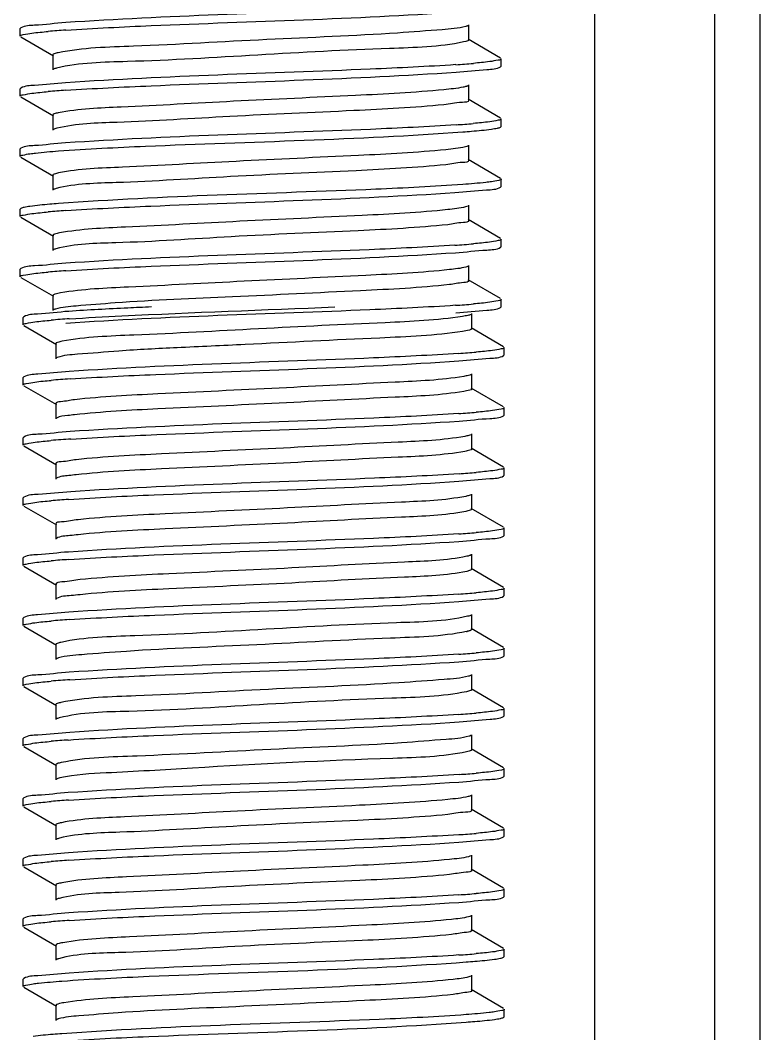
# Model space of a CAD drawing. Extents: x 27938 to 1042331, y -235042 to 1535213.
# Drawn here: x 701828.9 to 702121.8, y 769011 to 769412.2 of the extents above; entities that cross this region are included whole.
import ezdxf

# ---------------------------------------------------------------- set-up
doc = ezdxf.new("R2010")
doc.units = 0
doc.header["$LTSCALE"] = 1000
doc.header["$MEASUREMENT"] = 0

msp = doc.modelspace()

# ---------------------------------------------------------------- linework, layer by layer
at = {"linetype": 'Continuous'}
for p, q in [((702056.27, 770483.4), (702056.27, 765742.38)), ((702103.9, 770483.4), (702103.9, 765742.38)), ((702121.76, 770483.4), (702121.76, 765742.38)), ((702006.48, 769404.44), (702006.48, 769410.4)), ((701829.09, 769409.17), (701828.86, 769408.91)), ((701828.86, 769405.93), (701828.86, 769408.91)), ((701828.86, 769405.93), (701828.86, 769408.91)), ((701829.09, 769405.67), (701842.01, 769398.19)), ((702005.36, 769403.82), (702004.47, 769403.61)), ((702019.14, 769397.26), (702006.22, 769404.75)), ((701841.75, 769398.49), (701841.75, 769392.54)), ((702019.14, 769393.77), (702019.37, 769394.03)), ((702019.37, 769394.03), (702019.37, 769397)), ((702019.37, 769394.03), (702019.37, 769397)), ((702006.48, 769380.63), (702006.48, 769386.59)), ((701829.09, 769385.36), (701828.86, 769385.1)), ((701828.86, 769382.12), (701828.86, 769385.1)), ((701828.86, 769382.12), (701828.86, 769385.1)), ((701829.09, 769381.86), (701842.01, 769374.38)), ((702019.14, 769373.45), (702006.22, 769380.93)), ((701841.75, 769374.68), (701841.75, 769368.73)), ((702019.14, 769369.95), (702019.37, 769370.21)), ((702019.37, 769370.21), (702019.37, 769373.19)), ((702006.48, 769356.82), (702006.48, 769362.77)), ((701829.09, 769361.54), (701828.86, 769361.28)), ((701828.86, 769358.31), (701828.86, 769361.28)), ((701828.86, 769358.31), (701828.86, 769361.28)), ((701829.09, 769358.05), (701842.01, 769350.56)), ((702019.14, 769349.64), (702006.22, 769357.12)), ((701841.75, 769350.87), (701841.75, 769344.91)), ((702019.14, 769346.14), (702019.37, 769346.4)), ((702019.37, 769346.4), (702019.37, 769349.38)), ((702019.37, 769346.4), (702019.37, 769349.38)), ((702006.48, 769333.01), (702006.48, 769338.96)), ((701829.09, 769337.73), (701828.86, 769337.47)), ((701828.86, 769334.49), (701828.86, 769337.47)), ((701828.86, 769334.49), (701828.86, 769337.47)), ((701829.09, 769334.23), (701842.01, 769326.75)), ((702019.14, 769325.83), (702006.22, 769333.31)), ((701841.75, 769327.05), (701841.75, 769321.1)), ((702019.14, 769322.33), (702019.37, 769322.59)), ((702019.37, 769322.59), (702019.37, 769325.57)), ((702019.37, 769322.59), (702019.37, 769325.57)), ((701829.09, 769313.92), (701828.86, 769313.66)), ((702006.48, 769309.19), (702006.48, 769315.15)), ((701828.86, 769310.68), (701828.86, 769313.66)), ((701828.86, 769310.68), (701828.86, 769313.66)), ((701829.09, 769310.42), (701842.01, 769302.94)), ((702019.14, 769302.01), (702006.22, 769309.5)), ((701841.75, 769303.24), (701841.75, 769297.29)), ((702019.37, 769298.78), (702019.37, 769301.75)), ((702019.37, 769298.78), (702019.37, 769301.75)), ((702019.14, 769298.51), (702019.37, 769298.78)), ((701830.28, 769294.87), (701830.05, 769294.61)), ((701830.05, 769291.63), (701830.05, 769294.61)), ((701830.05, 769291.63), (701830.05, 769294.61)), ((702007.67, 769290.14), (702007.67, 769296.1)), ((701830.28, 769291.37), (701843.2, 769283.89)), ((702020.33, 769282.96), (702007.41, 769290.44)), ((701842.94, 769284.19), (701842.94, 769278.24)), ((702020.56, 769279.72), (702020.56, 769282.7)), ((702020.56, 769279.72), (702020.56, 769282.7)), ((701843.53, 769278.69), (701843.2, 769278.54)), ((702020.33, 769279.46), (702020.56, 769279.72)), ((701830.28, 769271.06), (701830.05, 769270.79)), ((701830.05, 769267.82), (701830.05, 769270.79)), ((701830.05, 769267.82), (701830.05, 769270.79)), ((702007.67, 769266.33), (702007.67, 769272.28)), ((701830.28, 769267.56), (701843.2, 769260.07)), ((702020.33, 769259.15), (702007.41, 769266.63)), ((701842.94, 769260.38), (701842.94, 769254.42)), ((702020.56, 769255.91), (702020.56, 769258.89)), ((702020.56, 769255.91), (702020.56, 769258.89)), ((702020.33, 769255.65), (702020.56, 769255.91)), ((701830.28, 769247.24), (701830.05, 769246.98)), ((701830.05, 769244.01), (701830.05, 769246.98)), ((701830.05, 769244.01), (701830.05, 769246.98)), ((702007.67, 769242.52), (702007.67, 769248.47)), ((701830.28, 769243.74), (701843.2, 769236.26)), ((702020.33, 769235.34), (702007.41, 769242.82)), ((701842.94, 769236.56), (701842.94, 769230.61)), ((702020.56, 769232.1), (702020.56, 769235.08)), ((702020.56, 769232.1), (702020.56, 769235.08)), ((702020.33, 769231.84), (702020.56, 769232.1)), ((701830.28, 769223.43), (701830.05, 769223.17)), ((701830.05, 769220.19), (701830.05, 769223.17)), ((701830.05, 769220.19), (701830.05, 769223.17)), ((702007.67, 769218.7), (702007.67, 769224.66)), ((701830.28, 769219.93), (701843.2, 769212.45)), ((702020.33, 769211.52), (702007.41, 769219.01)), ((701842.94, 769212.75), (701842.94, 769206.8)), ((702020.56, 769208.29), (702020.56, 769211.26)), ((702020.56, 769208.29), (702020.56, 769211.26)), ((702020.33, 769208.03), (702020.56, 769208.29)), ((701830.28, 769199.62), (701830.05, 769199.36)), ((701830.05, 769196.38), (701830.05, 769199.36)), ((701830.05, 769196.38), (701830.05, 769199.36)), ((702007.67, 769194.89), (702007.67, 769200.84)), ((701830.28, 769196.12), (701843.2, 769188.64)), ((702020.33, 769187.71), (702007.41, 769195.19)), ((701842.94, 769188.94), (701842.94, 769182.98)), ((702020.56, 769184.47), (702020.56, 769187.45)), ((702020.56, 769184.47), (702020.56, 769187.45)), ((702020.33, 769184.21), (702020.56, 769184.47)), ((701830.28, 769175.8), (701830.05, 769175.54)), ((701830.05, 769172.57), (701830.05, 769175.54)), ((701830.05, 769172.57), (701830.05, 769175.54)), ((702007.67, 769171.08), (702007.67, 769177.03)), ((701830.28, 769172.31), (701843.2, 769164.82)), ((702020.33, 769163.9), (702007.41, 769171.38)), ((701842.94, 769165.13), (701842.94, 769159.17)), ((702020.56, 769160.66), (702020.56, 769163.64)), ((702020.56, 769160.66), (702020.56, 769163.64)), ((702020.33, 769160.4), (702020.56, 769160.66)), ((701830.28, 769151.99), (701830.05, 769151.73)), ((701830.05, 769148.75), (701830.05, 769151.73)), ((701830.05, 769148.75), (701830.05, 769151.73)), ((702007.67, 769147.27), (702007.67, 769153.22)), ((701830.28, 769148.49), (701843.2, 769141.01)), ((702006.37, 769146.59), (702005.63, 769146.42)), ((702020.33, 769140.08), (702007.41, 769147.57)), ((701842.94, 769141.31), (701842.94, 769135.36)), ((702020.56, 769136.85), (702020.56, 769139.82)), ((702020.56, 769136.85), (702020.56, 769139.82)), ((702020.33, 769136.59), (702020.56, 769136.85)), ((702007.67, 769123.45), (702007.67, 769129.41)), ((701830.28, 769128.18), (701830.05, 769127.92)), ((701830.05, 769124.94), (701830.05, 769127.92)), ((701830.05, 769124.94), (701830.05, 769127.92)), ((701830.28, 769124.68), (701843.2, 769117.2)), ((702006.65, 769122.86), (702005.67, 769122.62)), ((702020.33, 769116.27), (702007.41, 769123.75)), ((701842.94, 769117.5), (701842.94, 769111.55)), ((702020.56, 769113.03), (702020.56, 769116.01)), ((702020.56, 769113.03), (702020.56, 769116.01)), ((702020.33, 769112.77), (702020.56, 769113.03)), ((702007.67, 769099.64), (702007.67, 769105.59)), ((701830.28, 769104.37), (701830.05, 769104.1)), ((701830.05, 769101.13), (701830.05, 769104.1)), ((701830.05, 769101.13), (701830.05, 769104.1)), ((701830.28, 769100.87), (701843.2, 769093.39)), ((702020.33, 769092.46), (702007.41, 769099.94)), ((701842.94, 769093.69), (701842.94, 769087.73)), ((702020.33, 769088.96), (702020.56, 769089.22)), ((702020.56, 769089.22), (702020.56, 769092.2)), ((702020.56, 769089.22), (702020.56, 769092.2)), ((702007.67, 769075.83), (702007.67, 769081.78)), ((701830.28, 769080.55), (701830.05, 769080.29)), ((701830.05, 769077.32), (701830.05, 769080.29)), ((701830.05, 769077.32), (701830.05, 769080.29)), ((701830.28, 769077.05), (701843.2, 769069.57)), ((702020.33, 769068.65), (702007.41, 769076.13)), ((701842.94, 769069.87), (701842.94, 769063.92)), ((702020.33, 769065.15), (702020.56, 769065.41)), ((702020.56, 769065.41), (702020.56, 769068.39)), ((702007.67, 769052.01), (702007.67, 769057.97)), ((701830.28, 769056.74), (701830.05, 769056.48)), ((701830.05, 769053.5), (701830.05, 769056.48)), ((701830.05, 769053.5), (701830.05, 769056.48)), ((701830.28, 769053.24), (701843.2, 769045.76)), ((702020.33, 769044.83), (702007.41, 769052.32)), ((701842.94, 769046.06), (701842.94, 769040.11)), ((702020.33, 769041.34), (702020.56, 769041.6)), ((702020.56, 769041.6), (702020.56, 769044.57)), ((702020.56, 769041.6), (702020.56, 769044.57)), ((701830.28, 769032.93), (701830.05, 769032.67)), ((702007.67, 769028.2), (702007.67, 769034.15)), ((701830.05, 769029.69), (701830.05, 769032.67)), ((701830.05, 769029.69), (701830.05, 769032.67)), ((701830.28, 769029.43), (701843.2, 769021.95)), ((702020.33, 769021.02), (702007.41, 769028.5)), ((701842.94, 769022.25), (701842.94, 769016.3)), ((702020.33, 769017.52), (702020.56, 769017.78)), ((702020.56, 769017.78), (702020.56, 769020.76)), ((702020.56, 769017.78), (702020.56, 769020.76))]:
    msp.add_line(p, q, dxfattribs=at)
for centre, radius, start, end in [((701874.23, 768999.49), 409.72, 93.8311, 94.8034), ((701974.03, 769803.15), 409.43, 273.8314, 274.8049), ((701874.14, 768976.81), 408.59, 93.8387, 94.8036), ((701974.13, 769777.98), 408.07, 273.8418, 274.8039), ((701874.24, 768927.85), 409.92, 93.8298, 94.8034), ((701973.48, 769738.55), 416.29, 273.7844, 274.8062), ((701874.26, 768903.79), 410.18, 93.8281, 94.8033), ((701973.8, 769710.67), 412.21, 273.8119, 274.8058), ((701875.72, 768881.49), 413.44, 93.8035, 94.806), ((701975.16, 769689.54), 410.12, 273.8286, 274.8032), ((701876.08, 768853.15), 417.98, 93.7736, 94.806), ((701975.19, 769665.31), 409.71, 273.8314, 274.8033), ((701876.51, 768823.9), 423.44, 93.7393, 94.8049), ((701975.31, 769640.1), 408.3, 273.8406, 274.8036), ((701875.31, 768815.08), 408.39, 93.8392, 94.8043), ((701975.26, 769616.84), 408.86, 273.8369, 274.8034), ((701875.46, 768789.48), 410.18, 93.826, 94.8054), ((701975.18, 769594), 409.83, 273.8305, 274.8033), ((701875.7, 768762.55), 413.31, 93.8044, 94.806), ((702001.94, 769187.99), 18.14, 281.5383, 283.132), ((701975.16, 769570.47), 410.12, 273.8286, 274.8032), ((701876.06, 768734.25), 417.82, 93.7747, 94.806), ((701975.19, 769546.27), 409.73, 273.8312, 274.8033), ((701875.22, 768720.96), 407.26, 93.8482, 94.803), ((701975.44, 769519.39), 406.65, 273.8518, 274.8032), ((701875.31, 768696.06), 408.35, 93.8395, 94.8043), ((701975.26, 769497.74), 408.82, 273.8372, 274.8034), ((701875.45, 768670.5), 410.1, 93.8265, 94.8053), ((701975.19, 769474.92), 409.81, 273.8306, 274.8033), ((701875.7, 768643.61), 413.19, 93.8052, 94.806), ((701975.16, 769451.41), 410.12, 273.8286, 274.8032)]:
    msp.add_arc(centre, radius, start, end, dxfattribs=at)
for points, knots in [([(702001.21, 769418.44), (701989.93, 769417.67), (701938.49, 769415.2), (701886.98, 769414), (701846.88, 769411.28)], [0, 0, 0, 0, 0.219594, 1, 1, 1, 1]), ([(701846.85, 769408.3), (701858.13, 769409.07), (701909.64, 769411.55), (701961.21, 769412.74), (702001.38, 769415.47)], [0, 0, 0, 0, 0.219208, 1, 1, 1, 1]), ([(701846.88, 769411.28), (701842.76, 769411), (701836.99, 769410.2), (701830.7, 769410.09), (701829.09, 769409.17)], [0, 0, 0, 0, 0.690341, 1, 1, 1, 1]), ([(702006.22, 769410.1), (702006.1, 769410.03), (702005.82, 769409.91), (702005.53, 769409.82), (702005.36, 769409.77)], [0, 0, 0, 0, 0.42353, 1, 1, 1, 1]), ([(701828.86, 769405.93), (701828.86, 769406.37), (701831.15, 769406.65), (701832.31, 769406.97), (701833.46, 769407.12)], [0, 0, 0, 0, 0.271514, 1, 1, 1, 1]), ([(702005.36, 769409.77), (702002.33, 769408.93), (701993.21, 769408.27), (701967.04, 769406.21), (701926.15, 769404.78), (701881.47, 769401.97), (701853.64, 769401.36), (701843.83, 769399.35)], [0, 0, 0, 0, 0.058162, 0.168071, 0.487811, 0.814464, 1, 1, 1, 1]), ([(702004.47, 769403.61), (701994.85, 769401.59), (701967.44, 769400.96), (701923.1, 769398.51), (701879.28, 769395.79), (701852.4, 769395.46), (701843.28, 769393.27)], [0, 0, 0, 0, 0.182454, 0.505768, 0.82583, 1, 1, 1, 1]), ([(702006.47, 769404.44), (702006.47, 769404.3), (702006.03, 769404), (702005.64, 769403.9), (702005.36, 769403.82)], [0, 0, 0, 0, 0.319016, 1, 1, 1, 1]), ([(701843.83, 769399.35), (701843.31, 769399.24), (701842.69, 769399.1), (701841.76, 769398.72), (701841.76, 769398.49)], [0, 0, 0, 0, 0.705828, 1, 1, 1, 1]), ([(702001.38, 769394.64), (701990.11, 769393.87), (701938.59, 769391.39), (701887.02, 769390.2), (701846.85, 769387.46)], [0, 0, 0, 0, 0.219216, 1, 1, 1, 1]), ([(702019.37, 769397), (702019.37, 769396.57), (702017.1, 769396.29), (702015.95, 769395.97), (702014.8, 769395.83)], [0, 0, 0, 0, 0.271621, 1, 1, 1, 1]), ([(701843.28, 769393.27), (701843.02, 769393.21), (701842.59, 769393.09), (701842.17, 769392.93), (701842.02, 769392.84)], [0, 0, 0, 0, 0.592579, 1, 1, 1, 1]), ([(701846.78, 769384.48), (701858.07, 769385.25), (701909.63, 769387.74), (701961.26, 769388.92), (702001.48, 769391.67)], [0, 0, 0, 0, 0.219139, 1, 1, 1, 1]), ([(702001.48, 769391.67), (702005.56, 769391.94), (702011.3, 769392.74), (702017.54, 769392.85), (702019.14, 769393.77)], [0, 0, 0, 0, 0.690201, 1, 1, 1, 1]), ([(701846.85, 769387.46), (701842.74, 769387.18), (701836.98, 769386.39), (701830.69, 769386.28), (701829.09, 769385.36)], [0, 0, 0, 0, 0.690313, 1, 1, 1, 1]), ([(702005.61, 769386.04), (702005.17, 769385.9), (702002.22, 769385.25), (701999.21, 769384.96), (701996.66, 769384.72)], [0, 0, 0, 0, 0.153018, 1, 1, 1, 1]), ([(702006.22, 769386.28), (702006.13, 769386.24), (702005.93, 769386.14), (702005.73, 769386.07), (702005.61, 769386.04)], [0, 0, 0, 0, 0.437488, 1, 1, 1, 1]), ([(701828.86, 769382.12), (701828.86, 769382.55), (701831.14, 769382.84), (701832.29, 769383.15), (701833.44, 769383.3)], [0, 0, 0, 0, 0.271573, 1, 1, 1, 1]), ([(701996.66, 769384.72), (701985.02, 769383.58), (701957.21, 769382.15), (701914.54, 769380.33), (701875.37, 769377.98), (701852.07, 769377.2), (701843.91, 769375.55)], [0, 0, 0, 0, 0.229419, 0.545629, 0.836777, 1, 1, 1, 1]), ([(701996.66, 769378.76), (701984.81, 769377.61), (701956.54, 769376.16), (701913.33, 769374.38), (701874.24, 769371.82), (701851.12, 769371.32), (701843.32, 769369.47)], [0, 0, 0, 0, 0.2326, 0.552547, 0.843546, 1, 1, 1, 1]), ([(702006.47, 769380.63), (702006.48, 769379.75), (702001.4, 769379.76), (701999.11, 769379), (701996.66, 769378.76)], [0, 0, 0, 0, 0.264916, 1, 1, 1, 1]), ([(701843.91, 769375.55), (701843.37, 769375.44), (701842.73, 769375.29), (701841.76, 769374.91), (701841.76, 769374.68)], [0, 0, 0, 0, 0.7068, 1, 1, 1, 1]), ([(702001.48, 769370.83), (701990.19, 769370.06), (701938.63, 769367.58), (701887, 769366.39), (701846.78, 769363.65)], [0, 0, 0, 0, 0.219057, 1, 1, 1, 1]), ([(702019.37, 769373.19), (702019.37, 769372.76), (702017.1, 769372.47), (702015.95, 769372.16), (702014.8, 769372.01)], [0, 0, 0, 0, 0.27162, 1, 1, 1, 1]), ([(702015.48, 769369.13), (702016.28, 769369.24), (702017.5, 769369.45), (702018.75, 769369.73), (702019.14, 769369.95)], [0, 0, 0, 0, 0.643328, 1, 1, 1, 1]), ([(701843.32, 769369.47), (701843.05, 769369.4), (701842.61, 769369.29), (701842.18, 769369.12), (701842.02, 769369.03)], [0, 0, 0, 0, 0.593817, 1, 1, 1, 1]), ([(701844, 769360.47), (701855.47, 769361.32), (701908.86, 769363.92), (701962.32, 769364.97), (702004.16, 769368.04)], [0, 0, 0, 0, 0.215175, 1, 1, 1, 1]), ([(702004.16, 769368.04), (702005.32, 769368.13), (702009.1, 769368.42), (702012.88, 769368.76), (702015.48, 769369.13)], [0, 0, 0, 0, 0.307408, 1, 1, 1, 1]), ([(701846.78, 769363.65), (701842.69, 769363.37), (701836.95, 769362.57), (701830.69, 769362.46), (701829.09, 769361.54)], [0, 0, 0, 0, 0.690243, 1, 1, 1, 1]), ([(702006.22, 769362.47), (702005.9, 769362.29), (702002.99, 769361.49), (702000.03, 769361.24), (701997.43, 769360.98)], [0, 0, 0, 0, 0.123706, 1, 1, 1, 1]), ([(701828.86, 769358.31), (701828.86, 769358.68), (701830.76, 769359), (701831.75, 769359.25), (701832.72, 769359.39)], [0, 0, 0, 0, 0.274517, 1, 1, 1, 1]), ([(701832.72, 769359.39), (701833.44, 769359.49), (701837.19, 769359.95), (701840.95, 769360.25), (701844, 769360.47)], [0, 0, 0, 0, 0.191294, 1, 1, 1, 1]), ([(701997.43, 769360.98), (701985.93, 769359.82), (701958.2, 769358.4), (701915.46, 769356.55), (701875.93, 769354.21), (701852.32, 769353.4), (701844.01, 769351.76)], [0, 0, 0, 0, 0.225655, 0.541544, 0.834585, 1, 1, 1, 1]), ([(701997.43, 769355.03), (701985.61, 769353.83), (701957.16, 769352.38), (701913.57, 769350.61), (701874.16, 769347.91), (701850.83, 769347.58), (701843.1, 769345.6)], [0, 0, 0, 0, 0.230626, 0.552451, 0.845297, 1, 1, 1, 1]), ([(702006.48, 769356.82), (702006.48, 769356), (702001.82, 769355.94), (701999.69, 769355.25), (701997.43, 769355.03)], [0, 0, 0, 0, 0.265544, 1, 1, 1, 1]), ([(701844.01, 769351.76), (701843.44, 769351.64), (701842.78, 769351.49), (701841.76, 769351.11), (701841.76, 769350.87)], [0, 0, 0, 0, 0.707997, 1, 1, 1, 1]), ([(702004.16, 769347.21), (701992.67, 769346.36), (701939.28, 769343.76), (701885.82, 769342.71), (701844, 769339.64)], [0, 0, 0, 0, 0.215463, 1, 1, 1, 1]), ([(702000.96, 769344.01), (702005.17, 769344.29), (702011.07, 769345.11), (702017.5, 769345.2), (702019.14, 769346.14)], [0, 0, 0, 0, 0.69075, 1, 1, 1, 1]), ([(702015.48, 769348.29), (702014.76, 769348.19), (702011, 769347.73), (702007.22, 769347.43), (702004.16, 769347.21)], [0, 0, 0, 0, 0.191405, 1, 1, 1, 1]), ([(702019.37, 769349.38), (702019.37, 769349), (702017.46, 769348.69), (702016.46, 769348.43), (702015.48, 769348.29)], [0, 0, 0, 0, 0.27438, 1, 1, 1, 1]), ([(701843.1, 769345.6), (701842.88, 769345.54), (701842.51, 769345.44), (701842.15, 769345.29), (701842.02, 769345.21)], [0, 0, 0, 0, 0.585637, 1, 1, 1, 1]), ([(701846.86, 769336.86), (701858.09, 769337.63), (701909.45, 769340.1), (701960.88, 769341.31), (702000.96, 769344.01)], [0, 0, 0, 0, 0.218807, 1, 1, 1, 1]), ([(701832.72, 769338.55), (701831.93, 769338.44), (701830.72, 769338.23), (701829.48, 769337.95), (701829.09, 769337.73)], [0, 0, 0, 0, 0.64305, 1, 1, 1, 1]), ([(701844, 769339.64), (701842.84, 769339.55), (701839.08, 769339.26), (701835.31, 769338.92), (701832.72, 769338.55)], [0, 0, 0, 0, 0.307527, 1, 1, 1, 1]), ([(702006.22, 769338.66), (702005.92, 769338.49), (702003.26, 769337.73), (702000.54, 769337.49), (701998.17, 769337.24)], [0, 0, 0, 0, 0.125952, 1, 1, 1, 1]), ([(701828.86, 769334.49), (701828.86, 769334.93), (701831.15, 769335.21), (701832.31, 769335.53), (701833.46, 769335.68)], [0, 0, 0, 0, 0.271502, 1, 1, 1, 1]), ([(701998.17, 769337.24), (701986.9, 769336.06), (701959.45, 769334.66), (701916.86, 769332.77), (701876.96, 769330.51), (701852.97, 769329.59), (701844.38, 769328.01)], [0, 0, 0, 0, 0.220681, 0.534812, 0.829794, 1, 1, 1, 1]), ([(701998.17, 769331.29), (701986.4, 769330.05), (701957.81, 769328.6), (701913.89, 769326.85), (701874.16, 769324), (701850.6, 769323.84), (701842.93, 769321.74)], [0, 0, 0, 0, 0.228367, 0.551843, 0.846598, 1, 1, 1, 1]), ([(702006.48, 769333.01), (702006.48, 769332.25), (702002.22, 769332.13), (702000.25, 769331.51), (701998.17, 769331.29)], [0, 0, 0, 0, 0.266345, 1, 1, 1, 1]), ([(701844.38, 769328.01), (701843.71, 769327.89), (701842.97, 769327.72), (701841.76, 769327.32), (701841.76, 769327.05)], [0, 0, 0, 0, 0.71244, 1, 1, 1, 1]), ([(701842.93, 769321.74), (701842.75, 769321.69), (701842.44, 769321.6), (701842.14, 769321.47), (701842.02, 769321.4)], [0, 0, 0, 0, 0.578205, 1, 1, 1, 1]), ([(702000.96, 769323.17), (701989.66, 769322.41), (701938.29, 769319.94), (701886.87, 769318.75), (701846.86, 769316.03)], [0, 0, 0, 0, 0.220215, 1, 1, 1, 1]), ([(702001.21, 769320.21), (702005.36, 769320.49), (702011.18, 769321.3), (702017.52, 769321.4), (702019.14, 769322.33)], [0, 0, 0, 0, 0.690494, 1, 1, 1, 1]), ([(702019.37, 769325.57), (702019.37, 769325.13), (702017.07, 769324.85), (702015.91, 769324.53), (702014.75, 769324.38)], [0, 0, 0, 0, 0.271396, 1, 1, 1, 1]), ([(701846.88, 769313.05), (701858.14, 769313.82), (701909.58, 769316.29), (701961.08, 769317.49), (702001.21, 769320.21)], [0, 0, 0, 0, 0.219095, 1, 1, 1, 1]), ([(701846.86, 769316.03), (701842.75, 769315.75), (701836.98, 769314.95), (701830.7, 769314.84), (701829.09, 769313.92)], [0, 0, 0, 0, 0.690325, 1, 1, 1, 1]), ([(702006.22, 769314.85), (702005.94, 769314.69), (702003.52, 769313.98), (702001.04, 769313.74), (701998.88, 769313.51)], [0, 0, 0, 0, 0.128341, 1, 1, 1, 1]), ([(701828.86, 769310.68), (701828.86, 769311.12), (701831.16, 769311.4), (701832.31, 769311.72), (701833.47, 769311.87)], [0, 0, 0, 0, 0.27149, 1, 1, 1, 1]), ([(701998.88, 769313.51), (701987.86, 769312.3), (701960.71, 769310.92), (701918.32, 769309), (701878.06, 769306.8), (701853.7, 769305.79), (701844.81, 769304.28)], [0, 0, 0, 0, 0.215579, 0.527777, 0.824697, 1, 1, 1, 1]), ([(701998.88, 769307.55), (701987.18, 769306.27), (701958.46, 769304.9), (701914.36, 769302.71), (701876.72, 769301.2), (701853.44, 769299.29), (701845.44, 769298.66), (701842.79, 769297.89)], [0, 0, 0, 0, 0.225842, 0.550753, 0.847452, 0.947141, 1, 1, 1, 1]), ([(702006.48, 769309.19), (702006.48, 769308.5), (702002.6, 769308.32), (702000.78, 769307.76), (701998.88, 769307.55)], [0, 0, 0, 0, 0.267239, 1, 1, 1, 1]), ([(701844.81, 769304.28), (701844.04, 769304.14), (701843.19, 769303.95), (701841.76, 769303.55), (701841.76, 769303.24)], [0, 0, 0, 0, 0.716487, 1, 1, 1, 1]), ([(702019.37, 769301.75), (702019.37, 769301.32), (702017.09, 769301.03), (702015.94, 769300.72), (702014.79, 769300.57)], [0, 0, 0, 0, 0.271545, 1, 1, 1, 1]), ([(701842.79, 769297.89), (701842.64, 769297.85), (701842.38, 769297.76), (701842.12, 769297.65), (701842.02, 769297.59)], [0, 0, 0, 0, 0.571482, 1, 1, 1, 1]), ([(702001.21, 769299.37), (701989.92, 769298.61), (701938.48, 769296.13), (701886.98, 769294.94), (701846.88, 769292.22)], [0, 0, 0, 0, 0.21961, 1, 1, 1, 1]), ([(701880.79, 769298.72), (701877.68, 769298.58), (701866.77, 769298.07), (701855.87, 769297.51), (701848.09, 769296.98)], [0, 0, 0, 0, 0.285814, 1, 1, 1, 1]), ([(701848.29, 769294.01), (701855.22, 769294.48), (701890.25, 769296.33), (701925.3, 769297.55), (701953.42, 769298.72)], [0, 0, 0, 0, 0.197909, 1, 1, 1, 1]), ([(702001.38, 769296.41), (702005.49, 769296.69), (702011.25, 769297.49), (702017.54, 769297.59), (702019.14, 769298.51)], [0, 0, 0, 0, 0.690311, 1, 1, 1, 1]), ([(701848.09, 769296.98), (701843.97, 769296.7), (701838.19, 769295.9), (701831.89, 769295.79), (701830.28, 769294.87)], [0, 0, 0, 0, 0.69038, 1, 1, 1, 1]), ([(702004.03, 769294.97), (701993.91, 769293.38), (701966.86, 769292.27), (701923.47, 769290.11), (701880.88, 769287.73), (701854.79, 769286.88), (701845.45, 769285.13)], [0, 0, 0, 0, 0.193419, 0.509669, 0.820525, 1, 1, 1, 1]), ([(702007.4, 769295.79), (702007.04, 769295.58), (702005.89, 769295.29), (702004.76, 769295.08), (702004.03, 769294.97)], [0, 0, 0, 0, 0.365805, 1, 1, 1, 1]), ([(701830.05, 769291.63), (701830.05, 769292.06), (701832.34, 769292.35), (701833.49, 769292.66), (701834.64, 769292.81)], [0, 0, 0, 0, 0.271503, 1, 1, 1, 1]), ([(702007.67, 769290.14), (702007.66, 769289.78), (702005.92, 769289.39), (702004.95, 769289.16), (702004.03, 769289.01)], [0, 0, 0, 0, 0.279396, 1, 1, 1, 1]), ([(702004.03, 769289.01), (701993.2, 769287.32), (701964.38, 769286.24), (701926.71, 769284.25), (701892.29, 769282.62), (701870.07, 769281.58), (701854.38, 769280.09), (701846.04, 769279.66), (701843.53, 769278.69)], [0, 0, 0, 0, 0.204493, 0.536108, 0.703957, 0.847329, 0.949842, 1, 1, 1, 1]), ([(701845.45, 769285.13), (701844.81, 769285.01), (701844.1, 769284.84), (701842.94, 769284.45), (701842.94, 769284.19)], [0, 0, 0, 0, 0.711689, 1, 1, 1, 1]), ([(702020.56, 769282.7), (702020.56, 769282.27), (702018.26, 769281.98), (702017.11, 769281.67), (702015.95, 769281.52)], [0, 0, 0, 0, 0.271487, 1, 1, 1, 1]), ([(702002.55, 769280.33), (701991.3, 769279.57), (701939.88, 769277.09), (701888.4, 769275.89), (701848.29, 769273.18)], [0, 0, 0, 0, 0.219009, 1, 1, 1, 1]), ([(702002.57, 769277.36), (702006.68, 769277.64), (702012.44, 769278.43), (702018.73, 769278.54), (702020.33, 769279.46)], [0, 0, 0, 0, 0.690295, 1, 1, 1, 1]), ([(701848.57, 769270.22), (701859.87, 769270.98), (701911.2, 769273.44), (701962.6, 769274.64), (702002.57, 769277.36)], [0, 0, 0, 0, 0.220461, 1, 1, 1, 1]), ([(701848.29, 769273.18), (701844.12, 769272.9), (701838.28, 769272.09), (701831.9, 769271.99), (701830.28, 769271.06)], [0, 0, 0, 0, 0.690587, 1, 1, 1, 1]), ([(702004.5, 769271.23), (701995.54, 769269.73), (701971.08, 769268.7), (701930.74, 769266.51), (701888.39, 769264.58), (701861.33, 769263.21), (701850.37, 769262)], [0, 0, 0, 0, 0.176567, 0.473968, 0.785687, 1, 1, 1, 1]), ([(702007.4, 769271.98), (702007.08, 769271.79), (702006.1, 769271.53), (702005.12, 769271.33), (702004.5, 769271.23)], [0, 0, 0, 0, 0.371889, 1, 1, 1, 1]), ([(701830.05, 769267.82), (701830.05, 769268.26), (701832.37, 769268.54), (701833.53, 769268.86), (701834.7, 769269.01)], [0, 0, 0, 0, 0.271316, 1, 1, 1, 1]), ([(702007.67, 769266.33), (702007.66, 769266.01), (702006.17, 769265.62), (702005.3, 769265.41), (702004.5, 769265.28)], [0, 0, 0, 0, 0.282619, 1, 1, 1, 1]), ([(701850.37, 769262), (701848.51, 769261.79), (701846.73, 769261.25), (701842.94, 769261.06), (701842.94, 769260.38)], [0, 0, 0, 0, 0.732504, 1, 1, 1, 1]), ([(702004.5, 769265.28), (701995.54, 769263.77), (701971.08, 769262.75), (701930.74, 769260.55), (701888.39, 769258.63), (701861.33, 769257.26), (701850.37, 769256.04)], [0, 0, 0, 0, 0.176567, 0.473968, 0.785687, 1, 1, 1, 1]), ([(702020.56, 769258.89), (702020.56, 769258.45), (702018.27, 769258.17), (702017.11, 769257.86), (702015.96, 769257.71)], [0, 0, 0, 0, 0.271508, 1, 1, 1, 1]), ([(701850.37, 769256.04), (701849.47, 769255.95), (701847.09, 769255.59), (701844.53, 769255.49), (701843.2, 769254.72)], [0, 0, 0, 0, 0.371135, 1, 1, 1, 1]), ([(702002.57, 769256.52), (701991.36, 769255.76), (701940.02, 769253.28), (701888.63, 769252.07), (701848.57, 769249.38)], [0, 0, 0, 0, 0.218674, 1, 1, 1, 1]), ([(701848.89, 769246.43), (701860.22, 769247.18), (701911.47, 769249.64), (701962.79, 769250.83), (702002.65, 769253.55)], [0, 0, 0, 0, 0.22129, 1, 1, 1, 1]), ([(702002.65, 769253.55), (702006.74, 769253.83), (702012.48, 769254.62), (702018.73, 769254.73), (702020.33, 769255.65)], [0, 0, 0, 0, 0.690211, 1, 1, 1, 1]), ([(701848.57, 769249.38), (701844.33, 769249.1), (701838.4, 769248.28), (701831.93, 769248.19), (701830.28, 769247.24)], [0, 0, 0, 0, 0.690864, 1, 1, 1, 1]), ([(702004.94, 769247.49), (701996.27, 769245.93), (701972.19, 769244.99), (701932.2, 769242.74), (701889.66, 769240.84), (701862.28, 769239.45), (701851.07, 769238.26)], [0, 0, 0, 0, 0.171474, 0.466939, 0.780589, 1, 1, 1, 1]), ([(702007.4, 769248.17), (702007.12, 769248.01), (702006.29, 769247.76), (702005.46, 769247.59), (702004.94, 769247.49)], [0, 0, 0, 0, 0.378691, 1, 1, 1, 1]), ([(701830.05, 769244.01), (701830.05, 769244.45), (701832.41, 769244.73), (701833.59, 769245.05), (701834.77, 769245.2)], [0, 0, 0, 0, 0.271062, 1, 1, 1, 1]), ([(702004.94, 769241.54), (701996.27, 769239.97), (701972.19, 769239.04), (701932.2, 769236.78), (701889.66, 769234.89), (701862.28, 769233.5), (701851.07, 769232.31)], [0, 0, 0, 0, 0.171474, 0.466939, 0.780589, 1, 1, 1, 1]), ([(702007.66, 769242.52), (702007.66, 769242.24), (702006.4, 769241.84), (702005.63, 769241.66), (702004.94, 769241.54)], [0, 0, 0, 0, 0.286481, 1, 1, 1, 1]), ([(701851.07, 769238.26), (701849.04, 769238.05), (701847.11, 769237.44), (701842.94, 769237.31), (701842.94, 769236.56)], [0, 0, 0, 0, 0.733441, 1, 1, 1, 1]), ([(702020.56, 769235.08), (702020.56, 769234.64), (702018.28, 769234.36), (702017.13, 769234.05), (702015.98, 769233.9)], [0, 0, 0, 0, 0.271591, 1, 1, 1, 1]), ([(701851.07, 769232.31), (701850.08, 769232.2), (701847.48, 769231.82), (701844.65, 769231.75), (701843.2, 769230.91)], [0, 0, 0, 0, 0.373237, 1, 1, 1, 1]), ([(701847.97, 769222.55), (701859.25, 769223.32), (701910.8, 769225.81), (701962.41, 769227), (702002.62, 769229.73)], [0, 0, 0, 0, 0.219098, 1, 1, 1, 1]), ([(702002.65, 769232.71), (701991.49, 769231.95), (701940.23, 769229.48), (701888.92, 769228.26), (701848.89, 769225.59)], [0, 0, 0, 0, 0.218156, 1, 1, 1, 1]), ([(702002.62, 769229.73), (702006.72, 769230.01), (702012.47, 769230.81), (702018.73, 769230.92), (702020.33, 769231.84)], [0, 0, 0, 0, 0.690244, 1, 1, 1, 1]), ([(701848.89, 769225.59), (701844.58, 769225.31), (701838.54, 769224.47), (701831.96, 769224.39), (701830.28, 769223.43)], [0, 0, 0, 0, 0.691174, 1, 1, 1, 1]), ([(702005.35, 769223.76), (701996.97, 769222.12), (701973.28, 769221.29), (701933.65, 769218.97), (701890.93, 769217.11), (701863.25, 769215.69), (701851.8, 769214.52)], [0, 0, 0, 0, 0.166363, 0.459884, 0.775471, 1, 1, 1, 1]), ([(702007.4, 769224.36), (702007.16, 769224.22), (702006.47, 769224), (702005.78, 769223.84), (702005.35, 769223.76)], [0, 0, 0, 0, 0.386332, 1, 1, 1, 1]), ([(701830.05, 769220.19), (701830.05, 769220.62), (701832.32, 769220.91), (701833.47, 769221.22), (701834.61, 769221.37)], [0, 0, 0, 0, 0.27163, 1, 1, 1, 1]), ([(702005.35, 769217.8), (701996.97, 769216.17), (701973.28, 769215.34), (701933.65, 769213.01), (701890.93, 769211.15), (701863.25, 769209.74), (701851.8, 769208.57)], [0, 0, 0, 0, 0.166363, 0.459884, 0.775471, 1, 1, 1, 1]), ([(702007.66, 769218.7), (702007.66, 769218.46), (702006.61, 769218.07), (702005.93, 769217.92), (702005.35, 769217.8)], [0, 0, 0, 0, 0.291155, 1, 1, 1, 1]), ([(701851.8, 769214.52), (701849.59, 769214.3), (701847.5, 769213.63), (701842.94, 769213.56), (701842.95, 769212.75)], [0, 0, 0, 0, 0.734279, 1, 1, 1, 1]), ([(702020.56, 769211.26), (702020.56, 769210.83), (702018.27, 769210.54), (702017.12, 769210.23), (702015.97, 769210.08)], [0, 0, 0, 0, 0.271553, 1, 1, 1, 1]), ([(701851.8, 769208.57), (701850.71, 769208.46), (701847.87, 769208.05), (701844.78, 769208.01), (701843.2, 769207.1)], [0, 0, 0, 0, 0.37517, 1, 1, 1, 1]), ([(702002.62, 769208.9), (701991.34, 769208.13), (701939.79, 769205.65), (701888.17, 769204.46), (701847.97, 769201.72)], [0, 0, 0, 0, 0.219155, 1, 1, 1, 1]), ([(701848.09, 769198.75), (701859.37, 769199.52), (701910.86, 769202), (701962.41, 769203.19), (702002.56, 769205.92)], [0, 0, 0, 0, 0.219327, 1, 1, 1, 1]), ([(702002.56, 769205.92), (702006.67, 769206.2), (702012.44, 769207), (702018.72, 769207.1), (702020.33, 769208.03)], [0, 0, 0, 0, 0.690303, 1, 1, 1, 1]), ([(701847.97, 769201.72), (701843.87, 769201.44), (701838.13, 769200.64), (701831.88, 769200.53), (701830.28, 769199.62)], [0, 0, 0, 0, 0.690244, 1, 1, 1, 1]), ([(701830.05, 769196.38), (701830.05, 769196.81), (701832.32, 769197.1), (701833.47, 769197.41), (701834.62, 769197.56)], [0, 0, 0, 0, 0.27161, 1, 1, 1, 1]), ([(702005.72, 769200.02), (701997.65, 769198.3), (701974.35, 769197.6), (701935.11, 769195.19), (701892.22, 769193.37), (701864.25, 769191.94), (701852.56, 769190.79)], [0, 0, 0, 0, 0.16123, 0.452798, 0.770329, 1, 1, 1, 1]), ([(702007.4, 769200.54), (702007.2, 769200.43), (702006.64, 769200.23), (702006.07, 769200.09), (702005.72, 769200.02)], [0, 0, 0, 0, 0.394958, 1, 1, 1, 1]), ([(702005.72, 769194.07), (701997.65, 769192.35), (701974.35, 769191.65), (701935.11, 769189.23), (701892.22, 769187.42), (701864.25, 769185.98), (701852.56, 769184.83)], [0, 0, 0, 0, 0.16123, 0.452798, 0.770329, 1, 1, 1, 1]), ([(702007.66, 769194.89), (702007.66, 769194.68), (702006.8, 769194.31), (702006.21, 769194.17), (702005.72, 769194.07)], [0, 0, 0, 0, 0.296864, 1, 1, 1, 1]), ([(701852.56, 769190.79), (701850.16, 769190.55), (701847.91, 769189.82), (701842.94, 769189.81), (701842.95, 769188.94)], [0, 0, 0, 0, 0.734941, 1, 1, 1, 1]), ([(702020.56, 769187.45), (702020.56, 769187.02), (702018.27, 769186.73), (702017.11, 769186.42), (702015.95, 769186.27)], [0, 0, 0, 0, 0.271502, 1, 1, 1, 1]), ([(701852.56, 769184.83), (701851.38, 769184.72), (701848.28, 769184.28), (701844.91, 769184.28), (701843.2, 769183.29)], [0, 0, 0, 0, 0.376916, 1, 1, 1, 1]), ([(702002.56, 769185.08), (701991.29, 769184.32), (701939.8, 769181.84), (701888.24, 769180.64), (701848.09, 769177.91)], [0, 0, 0, 0, 0.219173, 1, 1, 1, 1]), ([(701848.28, 769174.95), (701859.57, 769175.71), (701910.99, 769178.19), (701962.47, 769179.38), (702002.55, 769182.1)], [0, 0, 0, 0, 0.219774, 1, 1, 1, 1]), ([(702002.55, 769182.1), (702006.66, 769182.38), (702012.43, 769183.18), (702018.72, 769183.29), (702020.33, 769184.21)], [0, 0, 0, 0, 0.690321, 1, 1, 1, 1]), ([(701848.09, 769177.91), (701843.96, 769177.63), (701838.19, 769176.83), (701831.89, 769176.73), (701830.28, 769175.8)], [0, 0, 0, 0, 0.690375, 1, 1, 1, 1]), ([(701830.05, 769172.57), (701830.05, 769173), (701832.34, 769173.28), (701833.49, 769173.6), (701834.64, 769173.75)], [0, 0, 0, 0, 0.271508, 1, 1, 1, 1]), ([(702006.06, 769176.28), (701996.88, 769174.13), (701969.97, 769173.74), (701926.13, 769171.07), (701881.87, 769168.6), (701854.53, 769167.97), (701844.94, 769165.96)], [0, 0, 0, 0, 0.175258, 0.495335, 0.818042, 1, 1, 1, 1]), ([(702007.4, 769176.73), (702007.24, 769176.63), (702006.79, 769176.47), (702006.34, 769176.35), (702006.06, 769176.28)], [0, 0, 0, 0, 0.404749, 1, 1, 1, 1]), ([(702005.57, 769170.22), (701995.72, 769168.2), (701967.82, 769167.59), (701923.06, 769164.78), (701882.15, 769163.36), (701856.05, 769161.27), (701846.98, 769160.64), (701844, 769159.78)], [0, 0, 0, 0, 0.186159, 0.513431, 0.833084, 0.942545, 1, 1, 1, 1]), ([(702007.66, 769171.08), (702007.66, 769170.9), (702006.98, 769170.55), (702006.47, 769170.42), (702006.06, 769170.33)], [0, 0, 0, 0, 0.303897, 1, 1, 1, 1]), ([(701844.94, 769165.96), (701844.44, 769165.86), (701843.83, 769165.72), (701842.95, 769165.34), (701842.95, 769165.13)], [0, 0, 0, 0, 0.704936, 1, 1, 1, 1]), ([(702002.55, 769161.27), (701991.3, 769160.5), (701939.88, 769158.03), (701888.39, 769156.83), (701848.28, 769154.11)], [0, 0, 0, 0, 0.219017, 1, 1, 1, 1]), ([(702020.56, 769163.64), (702020.56, 769163.2), (702018.26, 769162.92), (702017.11, 769162.6), (702015.95, 769162.45)], [0, 0, 0, 0, 0.271487, 1, 1, 1, 1]), ([(701844, 769159.78), (701843.84, 769159.73), (701843.57, 769159.65), (701843.31, 769159.53), (701843.2, 769159.47)], [0, 0, 0, 0, 0.573147, 1, 1, 1, 1]), ([(701848.56, 769151.16), (701859.86, 769151.92), (701911.2, 769154.38), (701962.6, 769155.57), (702002.57, 769158.29)], [0, 0, 0, 0, 0.220437, 1, 1, 1, 1]), ([(702002.57, 769158.29), (702006.68, 769158.57), (702012.44, 769159.37), (702018.73, 769159.48), (702020.33, 769160.4)], [0, 0, 0, 0, 0.690296, 1, 1, 1, 1]), ([(701848.28, 769154.11), (701844.11, 769153.83), (701838.27, 769153.02), (701831.9, 769152.92), (701830.28, 769151.99)], [0, 0, 0, 0, 0.690579, 1, 1, 1, 1]), ([(701830.05, 769148.75), (701830.05, 769149.19), (701832.36, 769149.47), (701833.53, 769149.79), (701834.69, 769149.94)], [0, 0, 0, 0, 0.271323, 1, 1, 1, 1]), ([(702006.37, 769152.55), (702003.25, 769151.73), (701993.99, 769151.04), (701967.67, 769149.03), (701926.85, 769147.57), (701882.35, 769144.77), (701854.7, 769144.18), (701844.98, 769142.16)], [0, 0, 0, 0, 0.059883, 0.170869, 0.490784, 0.815924, 1, 1, 1, 1]), ([(702007.4, 769152.92), (702007.27, 769152.84), (702006.93, 769152.7), (702006.58, 769152.6), (702006.37, 769152.55)], [0, 0, 0, 0, 0.415919, 1, 1, 1, 1]), ([(702005.63, 769146.42), (701995.93, 769144.4), (701968.34, 769143.76), (701923.8, 769141.34), (701880.04, 769138.5), (701853.23, 769138.34), (701844.28, 769136.04)], [0, 0, 0, 0, 0.183768, 0.508585, 0.828555, 1, 1, 1, 1]), ([(702007.66, 769147.27), (702007.66, 769147.11), (702007.13, 769146.79), (702006.7, 769146.68), (702006.37, 769146.59)], [0, 0, 0, 0, 0.312635, 1, 1, 1, 1]), ([(701844.98, 769142.16), (701844.47, 769142.05), (701843.86, 769141.91), (701842.95, 769141.53), (701842.95, 769141.31)], [0, 0, 0, 0, 0.705352, 1, 1, 1, 1]), ([(702002.57, 769137.46), (701991.36, 769136.69), (701940.02, 769134.22), (701888.62, 769133.01), (701848.56, 769130.32)], [0, 0, 0, 0, 0.218687, 1, 1, 1, 1]), ([(702020.56, 769139.82), (702020.56, 769139.39), (702018.27, 769139.11), (702017.11, 769138.79), (702015.96, 769138.64)], [0, 0, 0, 0, 0.271507, 1, 1, 1, 1]), ([(701844.28, 769136.04), (701844.06, 769135.99), (701843.7, 769135.88), (701843.34, 769135.74), (701843.2, 769135.66)], [0, 0, 0, 0, 0.58569, 1, 1, 1, 1]), ([(701847.89, 769127.3), (701859.18, 769128.07), (701910.8, 769130.56), (701962.49, 769131.74), (702002.75, 769134.49)], [0, 0, 0, 0, 0.219037, 1, 1, 1, 1]), ([(702002.75, 769134.49), (702006.82, 769134.77), (702012.53, 769135.56), (702018.74, 769135.68), (702020.33, 769136.59)], [0, 0, 0, 0, 0.690104, 1, 1, 1, 1]), ([(701848.56, 769130.32), (701844.32, 769130.04), (701838.39, 769129.21), (701831.93, 769129.12), (701830.28, 769128.18)], [0, 0, 0, 0, 0.690854, 1, 1, 1, 1]), ([(701830.05, 769124.94), (701830.05, 769125.37), (701832.33, 769125.66), (701833.48, 769125.97), (701834.63, 769126.12)], [0, 0, 0, 0, 0.271601, 1, 1, 1, 1]), ([(702006.65, 769128.81), (702003.69, 769127.94), (701994.65, 769127.32), (701968.59, 769125.22), (701927.66, 769123.81), (701882.86, 769120.99), (701854.92, 769120.38), (701845.05, 769118.36)], [0, 0, 0, 0, 0.057053, 0.166257, 0.485855, 0.813479, 1, 1, 1, 1]), ([(702007.4, 769129.1), (702007.3, 769129.05), (702007.05, 769128.94), (702006.8, 769128.85), (702006.65, 769128.81)], [0, 0, 0, 0, 0.42873, 1, 1, 1, 1]), ([(702005.67, 769122.62), (701996.1, 769120.61), (701959.6, 769119.69), (701912.08, 769117.13), (701868.21, 769114.42), (701850.56, 769113.69), (701844.59, 769112.31)], [0, 0, 0, 0, 0.18168, 0.674077, 0.886101, 1, 1, 1, 1]), ([(702007.66, 769123.45), (702007.66, 769123.32), (702007.26, 769123.03), (702006.91, 769122.93), (702006.65, 769122.86)], [0, 0, 0, 0, 0.323571, 1, 1, 1, 1]), ([(701845.05, 769118.36), (701844.52, 769118.25), (701843.89, 769118.11), (701842.95, 769117.73), (701842.95, 769117.5)], [0, 0, 0, 0, 0.706175, 1, 1, 1, 1]), ([(702002.75, 769113.66), (701991.47, 769112.89), (701939.85, 769110.4), (701888.16, 769109.21), (701847.89, 769106.46)], [0, 0, 0, 0, 0.218917, 1, 1, 1, 1]), ([(702020.56, 769116.01), (702020.56, 769115.58), (702018.29, 769115.29), (702017.14, 769114.98), (702016, 769114.83)], [0, 0, 0, 0, 0.271649, 1, 1, 1, 1]), ([(701844.59, 769112.31), (701844.31, 769112.24), (701843.84, 769112.12), (701843.38, 769111.95), (701843.21, 769111.85)], [0, 0, 0, 0, 0.596673, 1, 1, 1, 1]), ([(701847.96, 769103.49), (701859.25, 769104.26), (701910.8, 769106.74), (701962.41, 769107.93), (702002.62, 769110.67)], [0, 0, 0, 0, 0.219094, 1, 1, 1, 1]), ([(702002.62, 769110.67), (702006.72, 769110.95), (702012.47, 769111.75), (702018.73, 769111.86), (702020.33, 769112.77)], [0, 0, 0, 0, 0.690241, 1, 1, 1, 1]), ([(701847.89, 769106.46), (701843.81, 769106.18), (701838.1, 769105.39), (701831.87, 769105.28), (701830.28, 769104.37)], [0, 0, 0, 0, 0.690151, 1, 1, 1, 1]), ([(702007.41, 769105.29), (702007.07, 769105.1), (702004, 769104.28), (702000.89, 769104.02), (701998.16, 769103.75)], [0, 0, 0, 0, 0.122428, 1, 1, 1, 1]), ([(701830.05, 769101.13), (701830.05, 769101.56), (701832.32, 769101.85), (701833.47, 769102.16), (701834.61, 769102.31)], [0, 0, 0, 0, 0.27163, 1, 1, 1, 1]), ([(701998.16, 769103.75), (701986.56, 769102.61), (701958.78, 769101.18), (701916.08, 769099.35), (701876.78, 769097.01), (701853.36, 769096.21), (701845.14, 769094.56)], [0, 0, 0, 0, 0.227968, 0.544065, 0.835946, 1, 1, 1, 1]), ([(701998.16, 769097.8), (701986.31, 769096.63), (701957.96, 769095.18), (701914.61, 769093.41), (701875.39, 769090.79), (701852.18, 769090.35), (701844.42, 769088.45)], [0, 0, 0, 0, 0.231868, 0.552576, 0.844286, 1, 1, 1, 1]), ([(702007.66, 769099.64), (702007.67, 769098.78), (702002.76, 769098.76), (702000.53, 769098.03), (701998.16, 769097.8)], [0, 0, 0, 0, 0.265144, 1, 1, 1, 1]), ([(701845.14, 769094.56), (701844.58, 769094.45), (701843.93, 769094.3), (701842.95, 769093.92), (701842.95, 769093.69)], [0, 0, 0, 0, 0.707243, 1, 1, 1, 1]), ([(702002.62, 769089.83), (701991.34, 769089.07), (701939.79, 769086.58), (701888.17, 769085.39), (701847.96, 769082.65)], [0, 0, 0, 0, 0.219151, 1, 1, 1, 1]), ([(702020.56, 769092.2), (702020.56, 769091.77), (702018.28, 769091.48), (702017.12, 769091.17), (702015.97, 769091.02)], [0, 0, 0, 0, 0.271555, 1, 1, 1, 1]), ([(701844.42, 769088.45), (701844.17, 769088.39), (701843.76, 769088.28), (701843.36, 769088.12), (701843.21, 769088.04)], [0, 0, 0, 0, 0.590543, 1, 1, 1, 1]), ([(701848.08, 769079.69), (701859.36, 769080.45), (701910.85, 769082.93), (701962.41, 769084.12), (702002.56, 769086.85)], [0, 0, 0, 0, 0.219316, 1, 1, 1, 1]), ([(702002.56, 769086.85), (702006.68, 769087.13), (702012.44, 769087.93), (702018.72, 769088.04), (702020.33, 769088.96)], [0, 0, 0, 0, 0.690302, 1, 1, 1, 1]), ([(701847.96, 769082.65), (701843.87, 769082.38), (701838.13, 769081.58), (701831.88, 769081.47), (701830.28, 769080.55)], [0, 0, 0, 0, 0.690241, 1, 1, 1, 1]), ([(702007.41, 769081.48), (702007.1, 769081.3), (702004.28, 769080.52), (702001.42, 769080.27), (701998.91, 769080.02)], [0, 0, 0, 0, 0.124553, 1, 1, 1, 1]), ([(701830.05, 769077.32), (701830.05, 769077.75), (701832.32, 769078.03), (701833.47, 769078.34), (701834.62, 769078.49)], [0, 0, 0, 0, 0.271612, 1, 1, 1, 1]), ([(701998.91, 769080.02), (701987.49, 769078.85), (701959.86, 769077.43), (701917.16, 769075.57), (701877.48, 769073.26), (701853.73, 769072.41), (701845.32, 769070.79)], [0, 0, 0, 0, 0.223808, 0.539121, 0.832916, 1, 1, 1, 1]), ([(701998.91, 769074.06), (701987.1, 769072.85), (701958.6, 769071.4), (701914.87, 769069.64), (701875.34, 769066.88), (701851.92, 769066.62), (701844.22, 769064.59)], [0, 0, 0, 0, 0.229779, 0.552271, 0.845852, 1, 1, 1, 1]), ([(702007.66, 769075.83), (702007.67, 769075.03), (702003.16, 769074.95), (702001.1, 769074.29), (701998.91, 769074.06)], [0, 0, 0, 0, 0.265825, 1, 1, 1, 1]), ([(701845.32, 769070.79), (701844.72, 769070.67), (701844.03, 769070.51), (701842.95, 769070.12), (701842.94, 769069.87)], [0, 0, 0, 0, 0.709559, 1, 1, 1, 1]), ([(702002.56, 769066.02), (701991.29, 769065.25), (701939.8, 769062.77), (701888.24, 769061.58), (701848.08, 769058.85)], [0, 0, 0, 0, 0.219176, 1, 1, 1, 1]), ([(702002.55, 769063.04), (702006.66, 769063.32), (702012.43, 769064.12), (702018.72, 769064.23), (702020.33, 769065.15)], [0, 0, 0, 0, 0.690321, 1, 1, 1, 1]), ([(702020.56, 769068.39), (702020.56, 769067.95), (702018.27, 769067.67), (702017.11, 769067.35), (702015.96, 769067.2)], [0, 0, 0, 0, 0.271503, 1, 1, 1, 1]), ([(701844.22, 769064.59), (701844.02, 769064.53), (701843.67, 769064.43), (701843.34, 769064.3), (701843.21, 769064.22)], [0, 0, 0, 0, 0.582657, 1, 1, 1, 1]), ([(701848.27, 769055.89), (701859.56, 769056.65), (701910.98, 769059.12), (701962.47, 769060.32), (702002.55, 769063.04)], [0, 0, 0, 0, 0.219756, 1, 1, 1, 1]), ([(701848.08, 769058.85), (701843.96, 769058.57), (701838.18, 769057.77), (701831.89, 769057.66), (701830.28, 769056.74)], [0, 0, 0, 0, 0.690369, 1, 1, 1, 1]), ([(702007.41, 769057.67), (702007.12, 769057.5), (702004.55, 769056.76), (702001.93, 769056.53), (701999.64, 769056.28)], [0, 0, 0, 0, 0.126851, 1, 1, 1, 1]), ([(701830.05, 769053.5), (701830.05, 769053.94), (701832.34, 769054.22), (701833.49, 769054.53), (701834.64, 769054.68)], [0, 0, 0, 0, 0.271513, 1, 1, 1, 1]), ([(701999.64, 769056.28), (701988.46, 769055.09), (701961.13, 769053.7), (701918.62, 769051.8), (701878.57, 769049.56), (701854.44, 769048.6), (701845.73, 769047.05)], [0, 0, 0, 0, 0.218693, 0.532071, 0.827808, 1, 1, 1, 1]), ([(701999.64, 769050.33), (701987.89, 769049.07), (701959.26, 769047.62), (701915.22, 769045.88), (701875.37, 769042.98), (701851.72, 769042.88), (701844.06, 769040.73)], [0, 0, 0, 0, 0.227419, 0.551484, 0.846998, 1, 1, 1, 1]), ([(702007.66, 769052.01), (702007.67, 769051.28), (702003.56, 769051.13), (702001.65, 769050.54), (701999.64, 769050.33)], [0, 0, 0, 0, 0.266653, 1, 1, 1, 1]), ([(701845.73, 769047.05), (701845.03, 769046.92), (701844.24, 769046.74), (701842.95, 769046.35), (701842.94, 769046.06)], [0, 0, 0, 0, 0.714126, 1, 1, 1, 1]), ([(702002.55, 769042.2), (701991.3, 769041.44), (701939.87, 769038.96), (701888.39, 769037.76), (701848.27, 769035.05)], [0, 0, 0, 0, 0.219025, 1, 1, 1, 1]), ([(702020.56, 769044.57), (702020.56, 769044.14), (702018.26, 769043.85), (702017.11, 769043.54), (702015.95, 769043.39)], [0, 0, 0, 0, 0.271487, 1, 1, 1, 1]), ([(702016.71, 769040.52), (702017.5, 769040.63), (702018.71, 769040.84), (702019.94, 769041.11), (702020.33, 769041.34)], [0, 0, 0, 0, 0.642945, 1, 1, 1, 1]), ([(701844.06, 769040.73), (701843.89, 769040.69), (701843.6, 769040.59), (701843.32, 769040.47), (701843.21, 769040.41)], [0, 0, 0, 0, 0.575512, 1, 1, 1, 1]), ([(701845.37, 769031.87), (701856.87, 769032.71), (701910.23, 769035.31), (701963.68, 769036.36), (702005.46, 769039.43)], [0, 0, 0, 0, 0.215786, 1, 1, 1, 1]), ([(702005.46, 769039.43), (702006.61, 769039.52), (702010.37, 769039.81), (702014.12, 769040.15), (702016.71, 769040.52)], [0, 0, 0, 0, 0.307514, 1, 1, 1, 1]), ([(701848.27, 769035.05), (701844.11, 769034.77), (701838.27, 769033.96), (701831.9, 769033.86), (701830.28, 769032.93)], [0, 0, 0, 0, 0.690571, 1, 1, 1, 1]), ([(702007.41, 769033.85), (702007.14, 769033.7), (702004.81, 769033), (702002.42, 769032.78), (702000.34, 769032.54)], [0, 0, 0, 0, 0.129326, 1, 1, 1, 1]), ([(701830.05, 769029.69), (701830.05, 769030.07), (701831.98, 769030.38), (701832.99, 769030.64), (701833.98, 769030.78)], [0, 0, 0, 0, 0.274205, 1, 1, 1, 1]), ([(701833.98, 769030.78), (701834.7, 769030.88), (701838.49, 769031.34), (701842.29, 769031.64), (701845.37, 769031.87)], [0, 0, 0, 0, 0.191525, 1, 1, 1, 1]), ([(702000.34, 769032.54), (701989.41, 769031.32), (701962.39, 769029.96), (701920.07, 769028.03), (701879.69, 769025.84), (701855.18, 769024.81), (701846.17, 769023.31)], [0, 0, 0, 0, 0.213597, 0.525045, 0.822717, 1, 1, 1, 1]), ([(702000.34, 769026.59), (701988.67, 769025.29), (701959.92, 769023.93), (701915.72, 769021.72), (701877.92, 769020.21), (701854.58, 769018.28), (701846.57, 769017.67), (701843.94, 769016.88)], [0, 0, 0, 0, 0.224806, 0.550241, 0.84772, 0.947459, 1, 1, 1, 1]), ([(702007.67, 769028.2), (702007.67, 769027.53), (702003.93, 769027.33), (702002.17, 769026.8), (702000.34, 769026.59)], [0, 0, 0, 0, 0.267648, 1, 1, 1, 1]), ([(701846.17, 769023.31), (701845.36, 769023.18), (701844.47, 769022.97), (701842.95, 769022.57), (701842.94, 769022.25)], [0, 0, 0, 0, 0.71787, 1, 1, 1, 1]), ([(701843.94, 769016.88), (701843.79, 769016.84), (701843.54, 769016.76), (701843.3, 769016.65), (701843.21, 769016.6)], [0, 0, 0, 0, 0.569048, 1, 1, 1, 1]), ([(702005.46, 769018.6), (701994.01, 769017.75), (701940.64, 769015.15), (701887.2, 769014.09), (701845.37, 769011.03)], [0, 0, 0, 0, 0.214949, 1, 1, 1, 1]), ([(702016.71, 769019.68), (702015.99, 769019.58), (702012.25, 769019.12), (702008.5, 769018.82), (702005.46, 769018.6)], [0, 0, 0, 0, 0.191311, 1, 1, 1, 1]), ([(702016.7, 769016.7), (702017.49, 769016.81), (702018.7, 769017.02), (702019.94, 769017.3), (702020.33, 769017.52)], [0, 0, 0, 0, 0.643054, 1, 1, 1, 1]), ([(702020.56, 769020.76), (702020.56, 769020.39), (702018.67, 769020.07), (702017.67, 769019.82), (702016.71, 769019.68)], [0, 0, 0, 0, 0.274554, 1, 1, 1, 1]), ([(701845.24, 769008.05), (701856.73, 769008.89), (701910.12, 769011.49), (701963.59, 769012.54), (702005.42, 769015.62)], [0, 0, 0, 0, 0.215407, 1, 1, 1, 1]), ([(702005.42, 769015.62), (702006.58, 769015.7), (702010.34, 769016), (702014.11, 769016.33), (702016.7, 769016.7)], [0, 0, 0, 0, 0.307504, 1, 1, 1, 1]), ([(701845.37, 769011.03), (701844.2, 769010.95), (701840.4, 769010.65), (701836.59, 769010.31), (701833.98, 769009.95)], [0, 0, 0, 0, 0.307276, 1, 1, 1, 1])]:
    msp.add_open_spline(points, degree=3, knots=knots, dxfattribs=at)
for points in [[(701833.46, 769407.12), (701835.61, 769407.39), (701837.76, 769407.59), (701839.92, 769407.78)], [(702014.8, 769395.83), (702012.65, 769395.55), (702010.49, 769395.34), (702008.32, 769395.16)], [(701833.44, 769383.3), (701835.6, 769383.58), (701837.76, 769383.78), (701839.92, 769383.96)], [(702014.8, 769372.01), (702012.64, 769371.73), (702010.48, 769371.53), (702008.31, 769371.35)], [(701833.46, 769335.68), (701835.61, 769335.96), (701837.76, 769336.16), (701839.92, 769336.34)], [(702014.75, 769324.38), (702012.62, 769324.1), (702010.49, 769323.91), (702008.36, 769323.72)], [(701833.47, 769311.87), (701835.61, 769312.14), (701837.76, 769312.34), (701839.92, 769312.53)], [(702014.79, 769300.57), (702012.64, 769300.29), (702010.49, 769300.09), (702008.34, 769299.91)], [(701834.64, 769292.81), (701836.78, 769293.09), (701838.93, 769293.29), (701841.08, 769293.47)], [(702015.95, 769281.52), (702013.81, 769281.24), (702011.66, 769281.04), (702009.5, 769280.86)], [(701834.7, 769269.01), (701836.81, 769269.28), (701838.93, 769269.48), (701841.06, 769269.66)], [(702015.96, 769257.71), (702013.81, 769257.43), (702011.66, 769257.23), (702009.5, 769257.04)], [(701834.77, 769245.2), (701836.85, 769245.47), (701838.95, 769245.66), (701841.04, 769245.84)], [(702015.98, 769233.9), (702013.83, 769233.62), (702011.66, 769233.42), (702009.5, 769233.23)], [(701834.61, 769221.37), (701836.77, 769221.65), (701838.94, 769221.85), (701841.11, 769222.04)], [(702015.97, 769210.08), (702013.82, 769209.8), (702011.66, 769209.6), (702009.5, 769209.42)], [(701834.62, 769197.56), (701836.77, 769197.84), (701838.93, 769198.04), (701841.09, 769198.22)], [(702015.95, 769186.27), (702013.81, 769185.99), (702011.66, 769185.79), (702009.5, 769185.61)], [(701834.64, 769173.75), (701836.78, 769174.03), (701838.93, 769174.23), (701841.08, 769174.41)], [(702015.95, 769162.45), (702013.81, 769162.18), (702011.66, 769161.98), (702009.5, 769161.79)], [(701834.69, 769149.94), (701836.81, 769150.21), (701838.93, 769150.41), (701841.06, 769150.59)], [(702015.96, 769138.64), (702013.81, 769138.36), (702011.66, 769138.16), (702009.5, 769137.98)], [(701834.63, 769126.12), (701836.79, 769126.4), (701838.95, 769126.6), (701841.12, 769126.79)], [(702016, 769114.83), (702013.83, 769114.55), (702011.66, 769114.35), (702009.49, 769114.17)], [(701834.61, 769102.31), (701836.77, 769102.59), (701838.94, 769102.79), (701841.11, 769102.97)], [(702015.97, 769091.02), (702013.82, 769090.74), (702011.66, 769090.54), (702009.5, 769090.35)], [(701834.62, 769078.49), (701836.77, 769078.77), (701838.93, 769078.97), (701841.09, 769079.16)], [(702015.96, 769067.2), (702013.81, 769066.92), (702011.66, 769066.72), (702009.5, 769066.54)], [(701834.64, 769054.68), (701836.78, 769054.96), (701838.93, 769055.16), (701841.08, 769055.34)], [(702015.95, 769043.39), (702013.81, 769043.11), (702011.66, 769042.91), (702009.5, 769042.73)]]:
    msp.add_open_spline(points, degree=3, dxfattribs=at)

doc.saveas('drawing.dxf')
